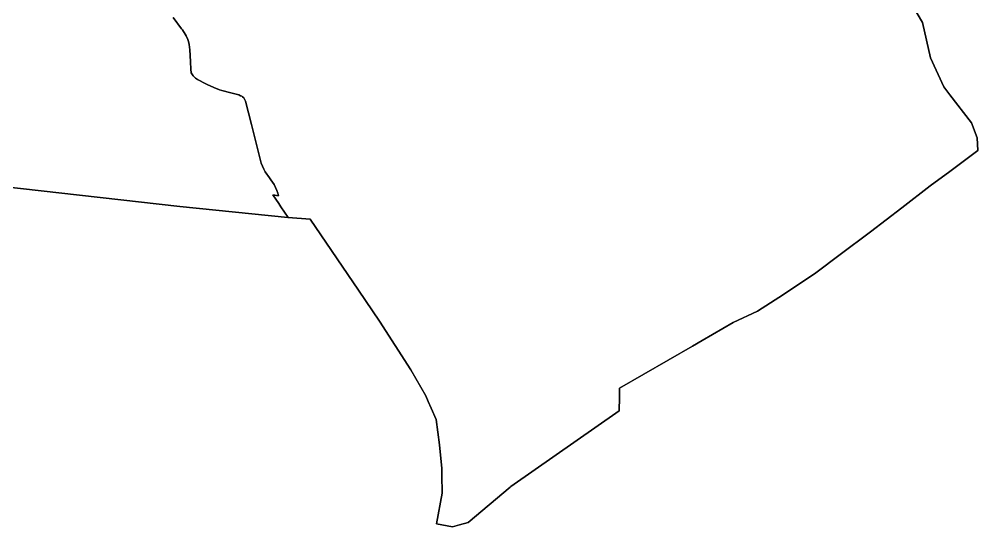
# Model space of a CAD drawing. Header units: inches. Extents: x 130170 to 284068, y 377793 to 804530.
# Drawn here: x 176656 to 178569, y 639314 to 640327 of the extents above; entities that cross this region are included whole.
import ezdxf

# ---------------------------------------------------------------- set-up
doc = ezdxf.new("R2010")
doc.units = ezdxf.units.IN
doc.header["$MEASUREMENT"] = 0
doc.layers.add('muni_il', color=7, linetype='Continuous')

msp = doc.modelspace()

# ---------------------------------------------------------------- linework, layer by layer
at = {"layer": 'muni_il'}
for points in [[(176140.2, 640047.5), (176977.1, 639953.5), (177192.4, 639931.6), (177193.2, 639931.5), (177236.6, 639928.1), (177333, 639786.4), (177374.8, 639724.4), (177437.8, 639627.6), (177467.3, 639575.3), (177472.1, 639564.5), (177478.2, 639550.8), (177488.1, 639528.4), (177494.5, 639477.6), (177499.5, 639430.6), (177499.6, 639423.4), (177499.7, 639417.2), (177500.1, 639381.2), (177489, 639320.1), (177489, 639320.1), (177520.7, 639314.3), (177534.6, 639318.1), (177552.1, 639323), (177635.8, 639393.6), (177637, 639394.4), (177853.4, 639545.7), (177853.6, 639572.7), (177853.7, 639590.7), (177999.8, 639674.5), (178018.9, 639685.8), (178080.7, 639722.1), (178129.2, 639744.2), (178180.9, 639777.7), (178245.9, 639821.1), (178294.2, 639857.7), (178354.9, 639902.9), (178417, 639950.4), (178473.7, 639994.4), (178512.6, 640023.1), (178568.7, 640064.7), (178567.1, 640090.6), (178556.4, 640120), (178512.6, 640176.3), (178500.6, 640191.9), (178474.6, 640249.9), (178458.6, 640320.1), (178435.3, 640359.6)], [(178435.3, 640359.6), (178458.6, 640320.1), (178474.6, 640249.9), (178500.6, 640191.9), (178512.6, 640176.3), (178556.4, 640120), (178567.1, 640090.6), (178568.7, 640064.7), (178512.6, 640023.1), (178473.7, 639994.4), (178417, 639950.4), (178354.9, 639902.9), (178294.2, 639857.7), (178245.9, 639821.1), (178180.9, 639777.7), (178129.2, 639744.2), (178080.7, 639722.1), (178018.9, 639685.8), (177999.8, 639674.5), (177853.7, 639590.7), (177853.6, 639572.7), (177853.4, 639545.7), (177637, 639394.4), (177635.8, 639393.6), (177552.1, 639323), (177534.6, 639318.1), (177520.7, 639314.3), (177489, 639320.1), (177500.1, 639381.2), (177499.7, 639417.2), (177499.6, 639423.4), (177499.5, 639430.6), (177494.5, 639477.6), (177488.1, 639528.4), (177478.2, 639550.8), (177472.1, 639564.5), (177467.3, 639575.3), (177437.8, 639627.6), (177374.8, 639724.4), (177333, 639786.4), (177236.6, 639928.1), (177193.2, 639931.5), (177178.5, 639952.5), (177174, 639959), (177162.4, 639976.4), (177173.6, 639974.8), (177172.3, 639980), (177170.5, 639985.1), (177165.1, 639996.9), (177158.5, 640006.8), (177155.8, 640010.6), (177147.3, 640022.6), (177144.6, 640027.6), (177139.2, 640039.5), (177120, 640117.2), (177108.1, 640163.3), (177104.3, 640170.1), (177101.7, 640172.3), (177100.4, 640173.2), (177097.9, 640174.4), (177094.2, 640175.9), (177078.3, 640180.3), (177060.6, 640184.5), (177056.2, 640185.9), (177044.3, 640190.8), (177031.1, 640196.8), (177026.2, 640199.4), (177014.4, 640205.5), (177011.8, 640207), (177008.2, 640209.6), (177003.6, 640213.8), (176999.7, 640219.8), (176999.3, 640220.9), (176998.6, 640226.7), (176997.8, 640242.3), (176996.7, 640265.8), (176995.4, 640276.6), (176994.2, 640282.5), (176993, 640286.5), (176989.4, 640294), (176987.7, 640296.8), (176982, 640305.6), (176980.4, 640307.9), (176963.5, 640330.1)], [(176963.5, 640330.1), (176980.4, 640307.9), (176982, 640305.6), (176987.7, 640296.8), (176989.4, 640294), (176993, 640286.5), (176994.2, 640282.5), (176995.4, 640276.6), (176996.7, 640265.8), (176997.8, 640242.3), (176998.6, 640226.7), (176999.3, 640220.9), (176999.7, 640219.8), (177003.6, 640213.8), (177008.2, 640209.6), (177011.8, 640207), (177014.4, 640205.5), (177026.2, 640199.4), (177031.1, 640196.8), (177044.3, 640190.8), (177056.2, 640185.9), (177060.6, 640184.5), (177078.3, 640180.3), (177094.2, 640175.9), (177097.9, 640174.4), (177100.4, 640173.2), (177101.7, 640172.3), (177104.3, 640170.1), (177108.1, 640163.3), (177120, 640117.2), (177139.2, 640039.5), (177144.6, 640027.6), (177147.3, 640022.6), (177155.8, 640010.6), (177158.5, 640006.8), (177165.1, 639996.9), (177170.5, 639985.1), (177172.3, 639980), (177173.6, 639974.8), (177162.4, 639976.4), (177174, 639959), (177178.5, 639952.5), (177193.2, 639931.5), (177192.4, 639931.6), (176977.1, 639953.5), (176140.2, 640047.5)]]:
    msp.add_lwpolyline(points, dxfattribs=at)

doc.saveas('drawing.dxf')
